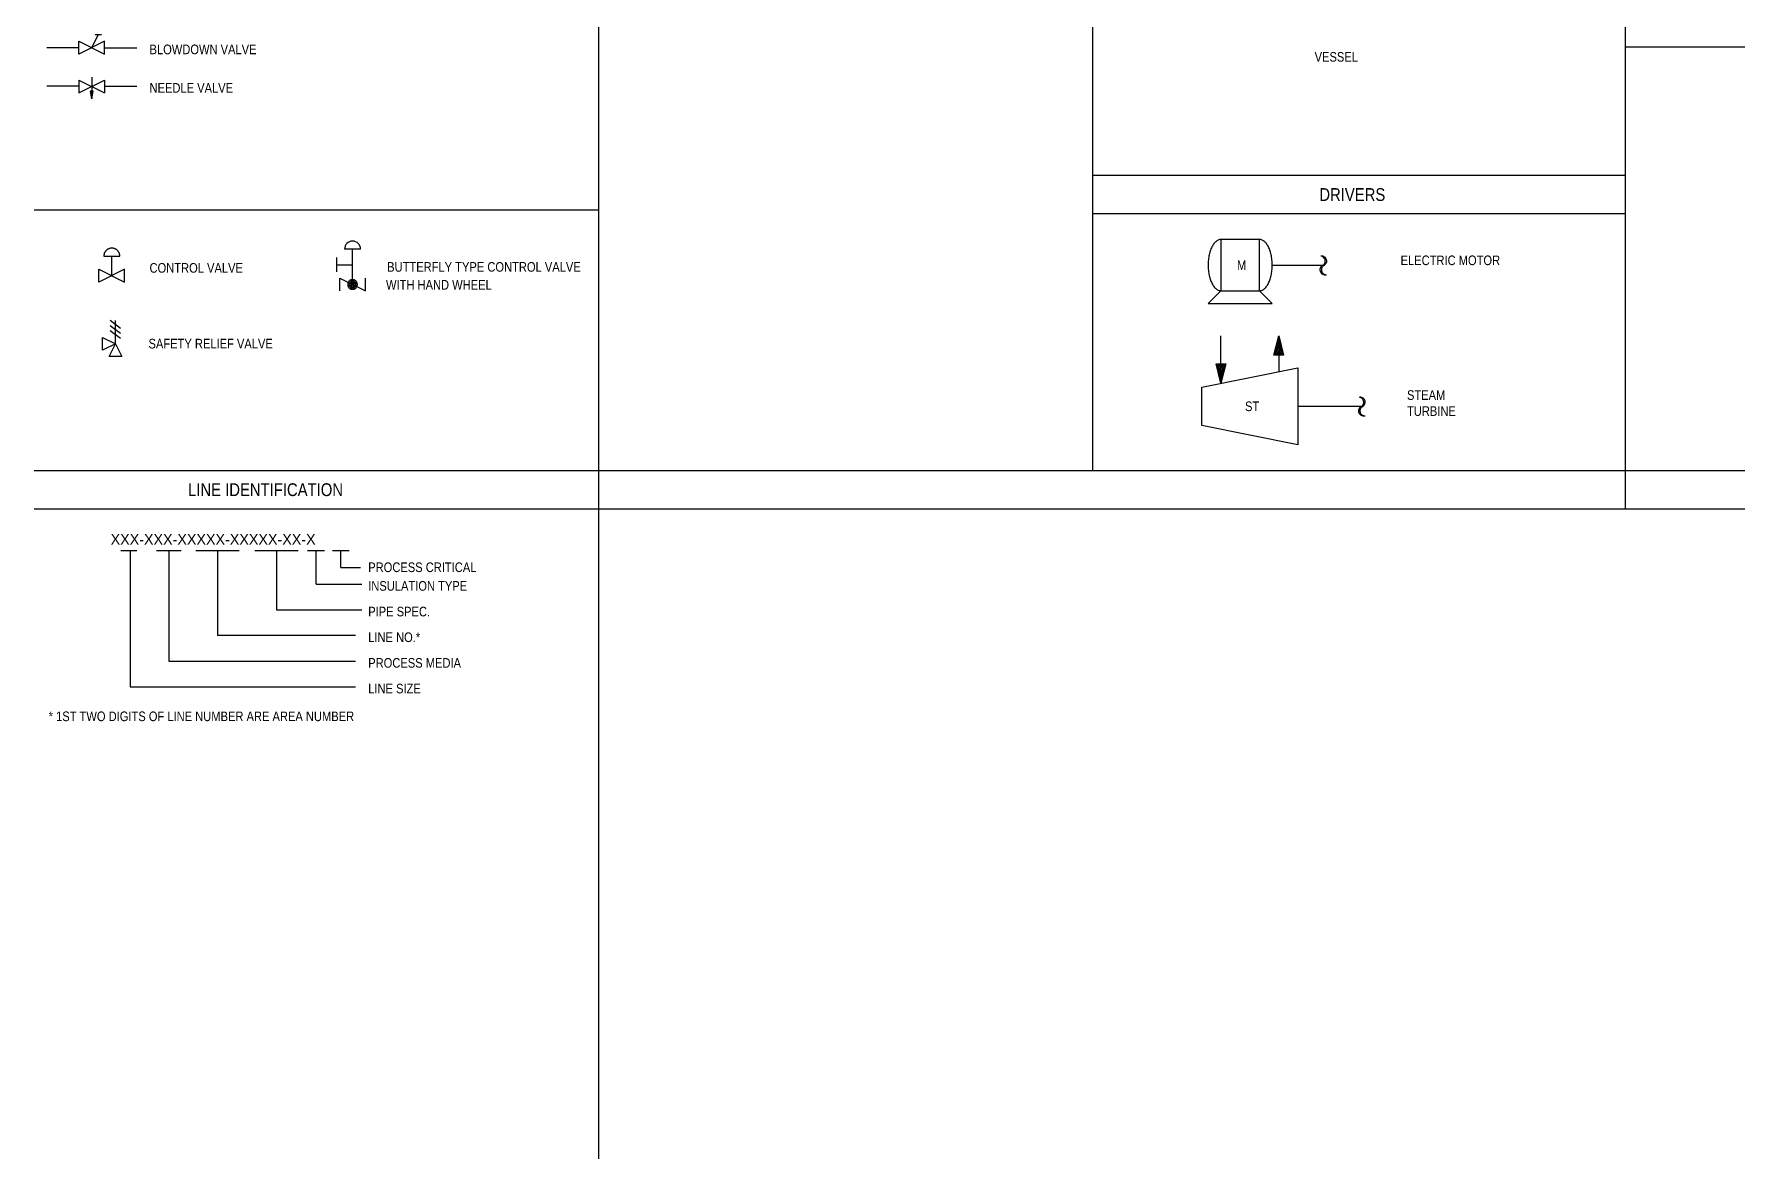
# Model space of a CAD drawing. Extents: x 25 to 832, y 13 to 584.
# Drawn here: x 25 to 423.4, y 66 to 329 of the extents above; entities that cross this region are included whole.
import ezdxf
from ezdxf.enums import TextEntityAlignment as Align

# ---------------------------------------------------------------- set-up
doc = ezdxf.new("R2010")
doc.units = 0
doc.header["$LTSCALE"] = 12
doc.header["$MEASUREMENT"] = 0
doc.layers.get('0').update_dxf_attribs({"linetype": 'CONTINUOUS'})
for name, color, linetype in [('2', 3, 'CONTINUOUS'), ('3', 1, 'CONTINUOUS'), ('63', 7, 'CONTINUOUS'), ('ATEXT', 7, 'CONTINUOUS'), ('AUDIT_I_060227151703-58', 7, 'CONTINUOUS'), ('CODE', 1, 'CONTINUOUS'), ('EQP', 3, 'CONTINUOUS'), ('FREE-TEXT', 1, 'CONTINUOUS'), ('GRA', 7, 'CONTINUOUS'), ('INST', 2, 'CONTINUOUS'), ('MIN', 6, 'CONTINUOUS'), ('PIP', 1, 'CONTINUOUS'), ('PROCESS', 7, 'CONTINUOUS')]:
    doc.layers.add(name, color=color, linetype=linetype)
doc.styles.add('AUDIT_D_060227151703-59', font='Dengl.ttf')
doc.styles.add('LETTER', font='Dengl.ttf')
doc.styles.add('VAL_TAG', font='Dengl.ttf')

# ---------------------------------------------------------------- blocks, each defined once
blk = doc.blocks.new('VG1')
at = {"layer": '3', "color": 1, "linetype": 'Continuous'}
blk.add_lwpolyline([(-0.125, -0.063), (-0.125, -0.063), (-0.125, 0.063), (0.125, -0.063), (0.125, 0.063), (-0.125, -0.063)], dxfattribs=at)
at = {"layer": 'ATEXT', "color": 7, "linetype": 'Continuous'}
for p, q in [((-0.125, 0), (-0.125, 0)), ((0.125, 0), (0.125, 0))]:
    blk.add_line(p, q, dxfattribs=at)
blk = doc.blocks.new('HV1')
at = {"layer": '2', "color": 3, "linetype": 'Continuous'}
blk.add_lwpolyline([(0, 0), (0.026, 0.001), (0.052, 0.003), (0.078, 0.006), (0.104, 0.011), (0.129, 0.017), (0.155, 0.024), (0.179, 0.033), (0.203, 0.043), (0.227, 0.054), (0.25, 0.067), (0.272, 0.081), (0.294, 0.095), (0.315, 0.111), (0.335, 0.128), (0.354, 0.146), (0.372, 0.165), (0.389, 0.185), (0.405, 0.206), (0.419, 0.228), (0.433, 0.25), (0.446, 0.273), (0.457, 0.297), (0.467, 0.321), (0.476, 0.345), (0.483, 0.371), (0.489, 0.396), (0.494, 0.422), (0.497, 0.448), (0.499, 0.474), (0.5, 0.5), (0.499, 0.526), (0.497, 0.552), (0.494, 0.578), (0.489, 0.604), (0.483, 0.629), (0.476, 0.655), (0.467, 0.679), (0.457, 0.703), (0.446, 0.727), (0.433, 0.75), (0.419, 0.772), (0.405, 0.794), (0.389, 0.815), (0.372, 0.835), (0.354, 0.854), (0.335, 0.872), (0.315, 0.889), (0.294, 0.905), (0.272, 0.919), (0.25, 0.933), (0.227, 0.946), (0.203, 0.957), (0.179, 0.967), (0.155, 0.976), (0.129, 0.983), (0.104, 0.989), (0.078, 0.994), (0.052, 0.997), (0.026, 0.999), (0, 1)], dxfattribs=at)
blk = doc.blocks.new('P65')
at = {"layer": 'PIP', "color": 1, "linetype": 'Continuous'}
for p, q in [((-0.015, 0.093), (-0.029, 0.093)), ((0.012, -0.088), (0.026, -0.088))]:
    blk.add_line(p, q, dxfattribs=at)
for points in [[(-0.001, 0.005), (-0.008, 0.001), (-0.015, -0.005), (-0.02, -0.011), (-0.025, -0.018), (-0.028, -0.026), (-0.03, -0.034), (-0.03, -0.043), (-0.029, -0.051), (-0.026, -0.059), (-0.022, -0.066), (-0.017, -0.073), (-0.01, -0.079), (-0.003, -0.083), (0.005, -0.086), (0.005, -0.086), (0.012, -0.088)], [(-0.001, 0.005), (0.006, 0.01), (0.012, 0.016), (0.016, 0.023), (0.019, 0.031), (0.021, 0.039), (0.021, 0.048), (0.02, 0.056), (0.018, 0.064), (0.014, 0.071), (0.008, 0.078), (0.002, 0.084), (-0.005, 0.088), (-0.013, 0.091), (-0.021, 0.093), (-0.021, 0.093), (-0.029, 0.093)], [(0.013, 0.005), (0.006, 0.001), (-0.001, -0.005), (-0.006, -0.011), (-0.011, -0.018), (-0.014, -0.026), (-0.016, -0.034), (-0.016, -0.043), (-0.015, -0.051), (-0.012, -0.059), (-0.008, -0.066), (-0.003, -0.073), (0.004, -0.079), (0.011, -0.083), (0.019, -0.086), (0.019, -0.086), (0.026, -0.088)], [(0.013, 0.005), (0.02, 0.01), (0.026, 0.016), (0.03, 0.023), (0.033, 0.031), (0.035, 0.039), (0.035, 0.048), (0.034, 0.056), (0.031, 0.064), (0.028, 0.071), (0.022, 0.078), (0.016, 0.084), (0.009, 0.088), (0.001, 0.091), (-0.007, 0.093), (-0.007, 0.093), (-0.015, 0.093)]]:
    blk.add_lwpolyline(points, dxfattribs=at)
blk = doc.blocks.new('AA2')
at = {"layer": 'GRA', "color": 7, "linetype": 'Continuous'}
blk.add_lwpolyline([(0, 0), (0.188, 0.047), (0.188, -0.047), (0, 0), (0.175, 0.034), (0.175, -0.034), (0, 0), (0.162, 0.021), (0.162, -0.022), (0, 0), (0.15, 0.01), (0.15, -0.011), (0, 0), (0.139, 0)], dxfattribs=at)
blk = doc.blocks.new('*X77')
at = {"color": 0}
for p, q in [((1.008, 1.123), (1.013, 1.127)), ((1.008, 1.114), (1.02, 1.126)), ((1.008, 1.105), (1.028, 1.125)), ((1.012, 1.1), (1.035, 1.124)), ((1.022, 1.102), (1.043, 1.123)), ((1.033, 1.104), (1.051, 1.122)), ((1.043, 1.105), (1.058, 1.12)), ((1.054, 1.107), (1.066, 1.119)), ((1.064, 1.109), (1.074, 1.118)), ((1.075, 1.11), (1.081, 1.117)), ((1.085, 1.112), (1.089, 1.116)), ((1.096, 1.113), (1.097, 1.114))]:
    blk.add_line(p, q, dxfattribs=at)
blk = doc.blocks.new('*X76')
at = {"color": 0}
blk.add_line((1.062, 1.108), (1.062, 1.12), dxfattribs=at)
blk = doc.blocks.new('VALSNV')
for p, q in [((-0.094, 0.044), (0.094, -0.05)), ((-0.094, 0.044), (-0.094, -0.05)), ((-0.094, -0.05), (0.094, 0.044)), ((0, 0.066), (0, -0.091)), ((0.094, 0.044), (0.094, -0.05)), ((0.009, -0.037), (-0.009, -0.037))]:
    blk.add_line(p, q)
for points in [[(0, -0.094), (-0.009, -0.037)], [(0, -0.094), (0.009, -0.037)]]:
    blk.add_lwpolyline(points)
at = {"xscale": 0.6254095206257049, "yscale": 0.6254095206257049, "zscale": 0.6254095206257049, "rotation": 270}
for name in ['*X77', '*X76']:
    blk.add_blockref(name, (-0.697, 0.594), dxfattribs=at)
at = {"layer": 'CODE', "style": 'VAL_TAG'}
for tag, p in [('DISPLAY', (0, 0.079)), ('VALVE_CODE', (0, -0.186))]:
    blk.add_attdef(tag, text='', height=0.09, dxfattribs=at).set_placement(p, align=Align.CENTER)
at = {"layer": 'CODE', "style": 'VAL_TAG', "flags": 1}
for tag, p in [('VALVE_SIZE', (0, -0.314)), ('VALVE_LINE', (0, -0.443)), ('VALVE_SPEC', (0, -0.568)), ('VALVE_FITT', (0, -0.693)), ('VALVE_DWG', (0, -0.818))]:
    blk.add_attdef(tag, text='', height=0.09, dxfattribs=at).set_placement(p, align=Align.CENTER)
blk = doc.blocks.new('-IVC1')
for p, q in [((0, 0.268), (0, 0.268)), ((-0.125, 0), (-0.125, 0)), ((0.125, 0), (0.125, 0))]:
    blk.add_line(p, q)
for points in [[(0.078, 0.189), (0.078, 0.193), (0.078, 0.198), (0.077, 0.202), (0.076, 0.206), (0.075, 0.21), (0.074, 0.214), (0.073, 0.217), (0.071, 0.221), (0.07, 0.225), (0.068, 0.228), (0.066, 0.232), (0.063, 0.235), (0.061, 0.239), (0.058, 0.242), (0.055, 0.245), (0.052, 0.247), (0.049, 0.25), (0.046, 0.253), (0.043, 0.255), (0.039, 0.257), (0.035, 0.259), (0.032, 0.261), (0.028, 0.262), (0.024, 0.264), (0.02, 0.265), (0.016, 0.266), (0.012, 0.267), (0.008, 0.267), (0.004, 0.267), (0, 0.268), (-0.004, 0.267), (-0.008, 0.267), (-0.012, 0.267), (-0.016, 0.266), (-0.02, 0.265), (-0.024, 0.264), (-0.028, 0.262), (-0.032, 0.261), (-0.035, 0.259), (-0.039, 0.257), (-0.043, 0.255), (-0.046, 0.253), (-0.049, 0.25), (-0.052, 0.247), (-0.055, 0.245), (-0.058, 0.242), (-0.061, 0.239), (-0.063, 0.235), (-0.066, 0.232), (-0.068, 0.228), (-0.07, 0.225), (-0.071, 0.221), (-0.073, 0.217), (-0.074, 0.214), (-0.075, 0.21), (-0.076, 0.206), (-0.077, 0.202), (-0.078, 0.198), (-0.078, 0.193), (-0.078, 0.189)], [(-0.078, 0.189), (-0.078, 0.189), (0.078, 0.189)], [(0, 0), (0, 0), (0, 0.189)], [(-0.125, -0.063), (-0.125, -0.063), (-0.125, 0.063), (0.125, -0.063), (0.125, 0.063), (-0.125, -0.063)]]:
    blk.add_lwpolyline(points)
blk = doc.blocks.new('FSV014A')
for p, q in [((-0.062, 0.125), (0.062, 0.125)), ((0, 0), (-0.062, 0.125)), ((0.062, 0.125), (0, 0)), ((0, 0), (0.125, 0.062)), ((0.125, -0.062), (0, 0)), ((0, 0), (0, -0.225)), ((0.125, 0.062), (0.125, -0.062)), ((-0.05, -0.05), (0.05, -0.125)), ((-0.05, -0.1), (0.05, -0.175)), ((-0.05, -0.15), (0.05, -0.225))]:
    blk.add_line(p, q)
blk = doc.blocks.new('-VBF1')
at = {"layer": '3', "color": 1, "linetype": 'Continuous'}
for points in [[(-0.125, -0.063), (-0.125, -0.063), (-0.125, 0.063), (0.125, -0.063), (0.125, 0.063)], [(-0.047, 0), (-0.047, 0), (0, 0.047), (0.047, 0), (0, -0.047), (-0.047, 0)], [(0.047, 0), (0.047, 0.002), (0.047, 0.003), (0.047, 0.005), (0.046, 0.007), (0.046, 0.008), (0.046, 0.01), (0.045, 0.011), (0.045, 0.013), (0.045, 0.014), (0.044, 0.016), (0.043, 0.018), (0.043, 0.019), (0.042, 0.021), (0.041, 0.022), (0.041, 0.023), (0.04, 0.025), (0.039, 0.026), (0.038, 0.028), (0.037, 0.029), (0.036, 0.03), (0.035, 0.031), (0.034, 0.033), (0.033, 0.034), (0.031, 0.035), (0.03, 0.036), (0.029, 0.037), (0.028, 0.038), (0.026, 0.039), (0.025, 0.04), (0.023, 0.041), (0.022, 0.041), (0.021, 0.042), (0.019, 0.043), (0.018, 0.043), (0.016, 0.044), (0.014, 0.045), (0.013, 0.045), (0.011, 0.045), (0.01, 0.046), (0.008, 0.046), (0.007, 0.046), (0.005, 0.047), (0.003, 0.047), (0.002, 0.047), (0, 0.047), (-0.002, 0.047), (-0.003, 0.047), (-0.005, 0.047), (-0.007, 0.046), (-0.008, 0.046), (-0.01, 0.046), (-0.011, 0.045), (-0.013, 0.045), (-0.014, 0.045), (-0.016, 0.044), (-0.018, 0.043), (-0.019, 0.043), (-0.021, 0.042), (-0.022, 0.041), (-0.023, 0.041), (-0.025, 0.04), (-0.026, 0.039), (-0.028, 0.038), (-0.029, 0.037), (-0.03, 0.036), (-0.031, 0.035), (-0.033, 0.034), (-0.034, 0.033), (-0.035, 0.031), (-0.036, 0.03), (-0.037, 0.029), (-0.038, 0.028), (-0.039, 0.026), (-0.04, 0.025), (-0.041, 0.023), (-0.041, 0.022), (-0.042, 0.021), (-0.043, 0.019), (-0.043, 0.018), (-0.044, 0.016), (-0.045, 0.014), (-0.045, 0.013), (-0.045, 0.011), (-0.046, 0.01), (-0.046, 0.008), (-0.046, 0.007), (-0.047, 0.005), (-0.047, 0.003), (-0.047, 0.002), (-0.047, 0), (-0.047, -0.002), (-0.047, -0.003), (-0.047, -0.005), (-0.046, -0.007), (-0.046, -0.008)], [(-0.031, 0), (-0.031, 0), (0, 0.031), (0.031, 0), (0, -0.031), (-0.031, 0)], [(-0.016, 0), (-0.016, 0), (0, 0.016), (0.016, 0), (0, -0.016), (-0.016, 0)], [(-0.046, -0.008), (-0.046, -0.01), (-0.045, -0.011), (-0.045, -0.013), (-0.045, -0.014), (-0.044, -0.016), (-0.043, -0.018), (-0.043, -0.019), (-0.042, -0.021), (-0.041, -0.022), (-0.041, -0.023), (-0.04, -0.025), (-0.039, -0.026), (-0.038, -0.028), (-0.037, -0.029), (-0.036, -0.03), (-0.035, -0.031), (-0.034, -0.033), (-0.033, -0.034), (-0.031, -0.035), (-0.03, -0.036), (-0.029, -0.037), (-0.028, -0.038), (-0.026, -0.039), (-0.025, -0.04), (-0.023, -0.041), (-0.022, -0.041), (-0.021, -0.042), (-0.019, -0.043), (-0.018, -0.043), (-0.016, -0.044), (-0.014, -0.045), (-0.013, -0.045), (-0.011, -0.045), (-0.01, -0.046), (-0.008, -0.046), (-0.007, -0.046), (-0.005, -0.047), (-0.003, -0.047), (-0.002, -0.047), (0, -0.047), (0.002, -0.047), (0.003, -0.047), (0.005, -0.047), (0.007, -0.046), (0.008, -0.046), (0.01, -0.046), (0.011, -0.045), (0.013, -0.045), (0.014, -0.045), (0.016, -0.044), (0.018, -0.043), (0.019, -0.043), (0.021, -0.042), (0.022, -0.041), (0.023, -0.041), (0.025, -0.04), (0.026, -0.039), (0.028, -0.038), (0.029, -0.037), (0.03, -0.036), (0.031, -0.035), (0.033, -0.034), (0.034, -0.033), (0.035, -0.031), (0.036, -0.03), (0.037, -0.029), (0.038, -0.028), (0.039, -0.026), (0.04, -0.025), (0.041, -0.023), (0.041, -0.022), (0.042, -0.021), (0.043, -0.019), (0.043, -0.018), (0.044, -0.016), (0.045, -0.014), (0.045, -0.013), (0.045, -0.011), (0.046, -0.01), (0.046, -0.008), (0.046, -0.007), (0.047, -0.005), (0.047, -0.003), (0.047, -0.002), (0.047, 0)]]:
    blk.add_lwpolyline(points, dxfattribs=at)
at = {"layer": 'ATEXT', "color": 7, "linetype": 'Continuous'}
for p, q in [((-0.125, 0), (-0.125, 0)), ((0.125, 0), (0.125, 0))]:
    blk.add_line(p, q, dxfattribs=at)
blk = doc.blocks.new('CNTRLVLV_W_HNDL_BFLY')
for p, q in [((0.203, 0.345), (0.047, 0.345)), ((0.125, 0), (0.125, 0.345)), ((-0.027, 0.125), (-0.027, 0.262)), ((0.125, 0.188), (-0.027, 0.188))]:
    blk.add_line(p, q)
blk.add_arc((0.125, 0.345), 0.0781, 0, 180)
at = {"xscale": 0.9999955367999999, "yscale": 0.9999955367999999}
blk.add_blockref('-VBF1', (0.125, 0), dxfattribs=at)

msp = doc.modelspace()

# ---------------------------------------------------------------- linework, layer by layer
at = {"layer": '3', "color": 1, "linetype": 'Continuous'}
for p, q in [((38.5, 325.77), (40, 328.77)), ((40.75, 328.77), (39.25, 328.77))]:
    msp.add_line(p, q, dxfattribs=at)
at = {"layer": '63', "color": 2, "linetype": 'Continuous'}
for p, q in [((157, 584), (157, 66)), ((272.5, 584), (272.5, 226.96)), ((397, 584), (397, 217.96)), ((35.5, 325.77), (28, 325.77)), ((41.5, 325.77), (49, 325.77)), ((397, 325.96), (685, 325.96)), ((35.5, 316.77), (28, 316.77)), ((41.5, 316.77), (49, 316.77)), ((272.5, 295.96), (397, 295.96)), ((25, 287.92), (157, 287.92)), ((397, 286.96), (272.5, 286.96)), ((25, 226.96), (685, 226.96)), ((25, 217.96), (685, 217.96))]:
    msp.add_line(p, q, dxfattribs=at)
at = {"layer": 'AUDIT_I_060227151703-58', "color": 7, "linetype": 'Continuous'}
for p, q in [((302.5, 247.36), (302.5, 258.46)), ((316, 258.46), (316, 250.06))]:
    msp.add_line(p, q, dxfattribs=at)
at = {"layer": 'EQP', "color": 3, "linetype": 'Continuous'}
for p, q in [((302.5, 280.96), (302.5, 268.96)), ((311.5, 280.96), (302.5, 280.96)), ((311.5, 268.96), (311.5, 280.96)), ((302.5, 268.96), (299.5, 265.96)), ((302.5, 268.96), (311.5, 268.96)), ((314.5, 265.96), (311.5, 268.96)), ((299.5, 265.96), (314.5, 265.96))]:
    msp.add_line(p, q, dxfattribs=at)
at = {"layer": 'FREE-TEXT', "color": 7, "linetype": 'Continuous'}
for p, q in [((45.25, 208.21), (49, 208.21)), ((47.5, 208.21), (47.5, 176.34)), ((53.59, 208.21), (59.43, 208.21)), ((56.51, 208.21), (56.51, 182.34)), ((62.82, 208.21), (72.96, 208.21)), ((67.89, 208.21), (67.89, 188.34)), ((76.6, 208.21), (86.72, 208.21)), ((81.66, 208.21), (81.66, 194.34)), ((88.96, 208.21), (92.9, 208.21)), ((90.93, 200.34), (90.93, 208.21)), ((94.78, 208.21), (98.71, 208.21)), ((96.74, 204.27), (96.74, 208.21)), ((96.74, 204.27), (101.32, 204.27)), ((90.93, 200.34), (101.63, 200.34)), ((81.66, 194.34), (101.63, 194.34)), ((100.13, 188.34), (67.89, 188.34)), ((56.51, 182.34), (100.13, 182.34)), ((47.5, 176.34), (100.13, 176.34))]:
    msp.add_line(p, q, dxfattribs=at)
at = {"layer": 'MIN', "color": 6, "linetype": 'Continuous'}
for p, q in [((314.5, 274.96), (326.5, 274.96)), ((320.5, 241.96), (335.5, 241.96))]:
    msp.add_line(p, q, dxfattribs=at)
at = {"layer": 'PROCESS', "color": 7, "linetype": 'Continuous'}
for p, q in [((298, 246.46), (320.5, 250.96)), ((320.5, 250.96), (320.5, 232.96)), ((298, 237.46), (298, 246.46)), ((320.5, 232.96), (298, 237.46))]:
    msp.add_line(p, q, dxfattribs=at)

# ---------------------------------------------------------------- block references
at = {"color": 7, "linetype": 'Continuous', "zscale": 24}
for name, p, xscale, yscale in [('VG1', (38.5, 325.77), 23.9998928832, 23.9998928832), ('HV1', (302.5, 280.96), -5.999973220799999, -11.9999464416), ('HV1', (311.5, 268.96), 5.999973220799999, 11.9999464416), ('P65', (326.5, 274.96), -23.9998928832, -23.9998928832), ('P65', (335.5, 241.96), -23.9998928832, -23.9998928832)]:
    msp.add_blockref(name, p, dxfattribs=dict(at, xscale=xscale, yscale=yscale))
at = {"color": 7, "linetype": 'Continuous', "zscale": 24, "rotation": 89.99999713521694}
for p, xscale, yscale in [((316, 258.41), -23.9998928832, -23.9998928832), ((302.5, 247.36), 23.9998928832, 23.9998928832)]:
    msp.add_blockref('AA2', p, dxfattribs=dict(at, xscale=xscale, yscale=yscale))
at = {"layer": 'INST', "xscale": 32.0000200000126, "yscale": 32.0000200000126, "zscale": 32.0000200000126}
msp.add_blockref('VALSNV', (38.5, 316.83), dxfattribs=at)
at = {"layer": 'PIP', "zscale": 24}
for name, p, xscale, yscale in [('-IVC1', (43.18, 272.51), 23.9998928832, 23.9998928832), ('CNTRLVLV_W_HNDL_BFLY', (96.46, 270.43), 24, 24)]:
    msp.add_blockref(name, p, dxfattribs=dict(at, xscale=xscale, yscale=yscale))
at = {"layer": 'PIP', "xscale": 24, "yscale": 24, "zscale": 24, "rotation": 180}
msp.add_blockref('FSV014A', (44.02, 256.58), dxfattribs=at)

# ---------------------------------------------------------------- texts
at = {"style": 'LETTER'}
msp.add_text('XXX-XXX-XXXXX-XXXXX-XX-X', height=2.5, dxfattribs=at).set_placement((42.9, 209.6))
at = {"layer": 'FREE-TEXT', "color": 7, "linetype": 'Continuous', "style": 'AUDIT_D_060227151703-59', "width": 0.8649}
for s, height, p in [('BLOWDOWN VALVE', 2.25, (52, 324.27)), ('VESSEL', 2.25, (324.41, 322.52)), ('NEEDLE VALVE', 2.25, (52, 315.27)), ('DRIVERS', 3, (325.5, 289.96)), ('CONTROL VALVE', 2.25, (52, 273.19)), ('BUTTERFLY TYPE CONTROL VALVE', 2.25, (107.56, 273.42)), ('ELECTRIC MOTOR', 2.25, (344.5, 274.96)), ('WITH HAND WHEEL', 2.25, (107.29, 269.23)), ('SAFETY RELIEF VALVE', 2.25, (51.76, 255.48)), ('STEAM', 2.25, (346, 243.46)), ('TURBINE', 2.25, (346, 239.71)), ('LINE IDENTIFICATION', 3, (61, 220.96)), ('PROCESS CRITICAL', 2.25, (103.13, 203.2)), ('INSULATION TYPE', 2.25, (103.13, 198.84)), ('PIPE SPEC.', 2.25, (103.13, 192.84)), ('LINE NO.*', 2.25, (103.13, 186.84)), ('PROCESS MEDIA', 2.25, (103.13, 180.84)), ('LINE SIZE', 2.25, (103.13, 174.84)), ('* 1ST TWO DIGITS OF LINE NUMBER ARE AREA NUMBER', 2.25, (28.41, 168.35))]:
    msp.add_text(s, height=height, dxfattribs=at).set_placement(p)
at = {"layer": 'FREE-TEXT', "color": 4, "linetype": 'Continuous', "style": 'AUDIT_D_060227151703-59', "width": 0.8649}
for s, p in [('M', (306.25, 273.83)), ('ST', (308.13, 240.83))]:
    msp.add_text(s, height=2.25, dxfattribs=at).set_placement(p)

doc.saveas('drawing.dxf')
